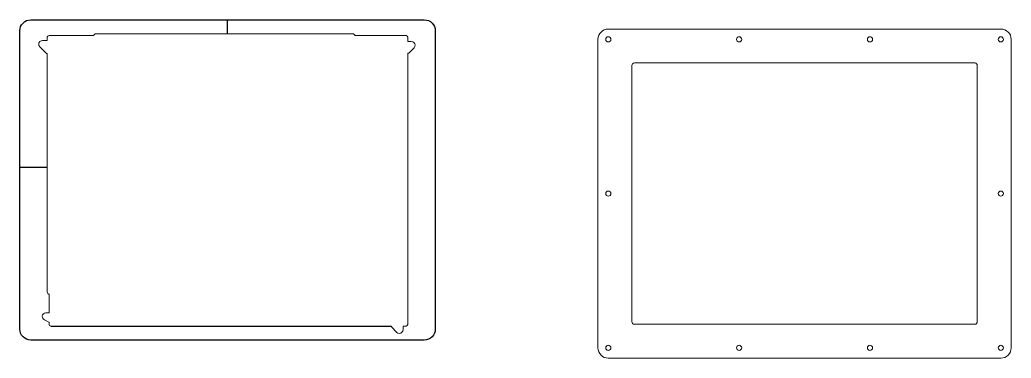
# Model space of a CAD drawing. Header units: inches. Extents: x 1.1 to 52.7, y 1 to 52.6.
# Drawn here: x 1.37 to 24.04, y 1.01 to 8.74 of the extents above; entities that cross this region are included whole.
import ezdxf

# ---------------------------------------------------------------- set-up
doc = ezdxf.new("R2010")
doc.units = ezdxf.units.IN
doc.header["$MEASUREMENT"] = 0
doc.layers.add('Artwork', color=7, linetype='Continuous')

msp = doc.modelspace()

# ---------------------------------------------------------------- linework, layer by layer
at = {"layer": 'Artwork'}
for p, q in [((6.116, 8.417), (6.116, 8.736)), ((1.994, 5.359), (1.366, 5.359)), ((2.073, 1.739), (9.864, 1.739))]:
    msp.add_line(p, q, dxfattribs=at)
msp.add_lwpolyline([(1.616, 8.736), (10.616, 8.736, -0.414214), (10.866, 8.486), (10.866, 1.671, -0.414214), (10.616, 1.421), (1.616, 1.421, -0.414214), (1.366, 1.671), (1.366, 8.486, -0.414214)], format="xyb", close=True, dxfattribs=at)
at = {"layer": 'Artwork', "lineweight": 5}
for points, knots in [([(10.198, 8.378), (10.198, 8.378), (9.037, 8.378), (9.037, 8.378), (9.037, 8.378), (9.037, 8.378), (8.998, 8.417), (8.998, 8.417), (8.998, 8.417), (8.998, 8.417), (6.12, 8.417), (6.12, 8.417), (6.094, 8.417), (6.067, 8.417), (6.041, 8.417), (6.041, 8.417), (3.092, 8.417), (3.092, 8.417), (3.092, 8.417), (3.092, 8.417), (3.053, 8.378), (3.053, 8.378), (3.053, 8.378), (3.053, 8.378), (2.034, 8.378), (2.034, 8.378)], [0, 0, 0, 0, 0.333333, 0.333333, 0.333333, 0.333333, 0.666667, 0.666667, 0.666667, 0.666667, 1, 1, 1, 2, 2, 2, 2.333333, 2.333333, 2.333333, 2.333333, 2.666667, 2.666667, 2.666667, 2.666667, 3, 3, 3, 3]), ([(1.885, 8.263), (1.838, 8.263), (1.797, 8.225), (1.798, 8.178), (1.798, 8.178), (1.798, 8.155), (1.807, 8.135), (1.822, 8.121)], [0, 0, 0, 0, 0.5, 0.5, 0.5, 0.5, 1, 1, 1, 1]), ([(1.822, 8.121), (1.822, 8.121), (1.975, 7.968), (1.975, 7.968), (1.975, 7.968), (1.975, 7.968), (1.994, 7.968), (1.994, 7.968), (1.994, 7.968), (1.994, 7.968), (1.994, 5.06), (1.994, 5.06), (1.994, 5.034), (1.994, 5.007), (1.994, 4.981), (1.994, 4.981), (1.994, 2.513), (1.994, 2.513)], [0, 0, 0, 0, 0.333333, 0.333333, 0.333333, 0.333333, 0.666667, 0.666667, 0.666667, 0.666667, 1, 1, 1, 2, 2, 2, 3, 3, 3, 3]), ([(1.994, 8.338), (1.994, 8.338), (1.994, 8.263), (1.994, 8.263), (1.994, 8.263), (1.994, 8.263), (1.885, 8.263), (1.885, 8.263)], [0, 0, 0, 0, 0.5, 0.5, 0.5, 0.5, 1, 1, 1, 1]), ([(10.318, 8.24), (10.318, 8.24), (10.238, 8.24), (10.238, 8.24), (10.238, 8.24), (10.238, 8.24), (10.238, 8.338), (10.238, 8.338)], [0, 0, 0, 0, 0.5, 0.5, 0.5, 0.5, 1, 1, 1, 1]), ([(10.381, 8.097), (10.395, 8.112), (10.405, 8.132), (10.405, 8.154), (10.405, 8.154), (10.406, 8.201), (10.365, 8.24), (10.318, 8.24)], [0, 0, 0, 0, 0.5, 0.5, 0.5, 0.5, 1, 1, 1, 1]), ([(14.882, 8.29), (14.882, 8.322), (14.856, 8.349), (14.823, 8.349), (14.823, 8.349), (14.79, 8.349), (14.764, 8.322), (14.764, 8.29), (14.764, 8.29), (14.764, 8.257), (14.79, 8.231), (14.823, 8.231), (14.823, 8.231), (14.856, 8.231), (14.882, 8.257), (14.882, 8.29)], [0, 0, 0, 0, 0.25, 0.25, 0.25, 0.25, 0.5, 0.5, 0.5, 0.5, 0.75, 0.75, 0.75, 0.75, 1, 1, 1, 1]), ([(17.874, 8.29), (17.874, 8.322), (17.848, 8.349), (17.815, 8.349), (17.815, 8.349), (17.783, 8.349), (17.756, 8.322), (17.756, 8.29), (17.756, 8.29), (17.756, 8.257), (17.783, 8.231), (17.815, 8.231), (17.815, 8.231), (17.848, 8.231), (17.874, 8.257), (17.874, 8.29)], [0, 0, 0, 0, 0.25, 0.25, 0.25, 0.25, 0.5, 0.5, 0.5, 0.5, 0.75, 0.75, 0.75, 0.75, 1, 1, 1, 1]), ([(20.866, 8.29), (20.866, 8.322), (20.84, 8.349), (20.807, 8.349), (20.807, 8.349), (20.775, 8.349), (20.748, 8.322), (20.748, 8.29), (20.748, 8.29), (20.748, 8.257), (20.775, 8.231), (20.807, 8.231), (20.807, 8.231), (20.84, 8.231), (20.866, 8.257), (20.866, 8.29)], [0, 0, 0, 0, 0.25, 0.25, 0.25, 0.25, 0.5, 0.5, 0.5, 0.5, 0.75, 0.75, 0.75, 0.75, 1, 1, 1, 1]), ([(23.858, 8.29), (23.858, 8.322), (23.832, 8.349), (23.799, 8.349), (23.799, 8.349), (23.767, 8.349), (23.74, 8.322), (23.74, 8.29), (23.74, 8.29), (23.74, 8.257), (23.767, 8.231), (23.799, 8.231), (23.799, 8.231), (23.832, 8.231), (23.858, 8.257), (23.858, 8.29)], [0, 0, 0, 0, 0.25, 0.25, 0.25, 0.25, 0.5, 0.5, 0.5, 0.5, 0.75, 0.75, 0.75, 0.75, 1, 1, 1, 1]), ([(10.238, 1.778), (10.238, 1.778), (10.238, 4.981), (10.238, 4.981), (10.238, 5.007), (10.238, 5.034), (10.238, 5.06), (10.238, 5.06), (10.238, 7.974), (10.238, 7.974), (10.238, 7.974), (10.238, 7.974), (10.258, 7.974), (10.258, 7.974), (10.258, 7.974), (10.258, 7.974), (10.381, 8.097), (10.381, 8.097)], [0, 0, 0, 0, 1, 1, 1, 2, 2, 2, 2.333333, 2.333333, 2.333333, 2.333333, 2.666667, 2.666667, 2.666667, 2.666667, 3, 3, 3, 3]), ([(14.882, 4.766), (14.882, 4.799), (14.856, 4.825), (14.823, 4.825), (14.823, 4.825), (14.79, 4.825), (14.764, 4.799), (14.764, 4.766), (14.764, 4.766), (14.764, 4.733), (14.79, 4.707), (14.823, 4.707), (14.823, 4.707), (14.856, 4.707), (14.882, 4.733), (14.882, 4.766)], [0, 0, 0, 0, 0.25, 0.25, 0.25, 0.25, 0.5, 0.5, 0.5, 0.5, 0.75, 0.75, 0.75, 0.75, 1, 1, 1, 1]), ([(23.858, 4.766), (23.858, 4.799), (23.832, 4.825), (23.799, 4.825), (23.799, 4.825), (23.767, 4.825), (23.74, 4.799), (23.74, 4.766), (23.74, 4.766), (23.74, 4.733), (23.767, 4.707), (23.799, 4.707), (23.799, 4.707), (23.832, 4.707), (23.858, 4.733), (23.858, 4.766)], [0, 0, 0, 0, 0.25, 0.25, 0.25, 0.25, 0.5, 0.5, 0.5, 0.5, 0.75, 0.75, 0.75, 0.75, 1, 1, 1, 1]), ([(2.006, 2.485), (2.006, 2.485), (2.034, 2.458), (2.034, 2.458), (2.034, 2.458), (2.034, 2.458), (2.034, 2.042), (2.034, 2.042), (2.034, 2.042), (2.034, 2.042), (1.964, 2.042), (1.964, 2.042)], [0, 0, 0, 0, 0.333333, 0.333333, 0.333333, 0.333333, 0.666667, 0.666667, 0.666667, 0.666667, 1, 1, 1, 1]), ([(1.964, 2.042), (1.919, 2.042), (1.882, 2.008), (1.88, 1.964), (1.88, 1.964), (1.878, 1.927), (1.893, 1.902), (1.928, 1.881)], [0, 0, 0, 0, 0.5, 0.5, 0.5, 0.5, 1, 1, 1, 1]), ([(1.928, 1.881), (1.928, 1.881), (2.027, 1.826), (2.027, 1.826), (2.027, 1.826), (2.027, 1.826), (2.034, 1.826), (2.034, 1.826), (2.034, 1.826), (2.034, 1.826), (2.034, 1.778), (2.034, 1.778)], [0, 0, 0, 0, 0.333333, 0.333333, 0.333333, 0.333333, 0.666667, 0.666667, 0.666667, 0.666667, 1, 1, 1, 1]), ([(9.864, 1.739), (9.864, 1.739), (9.864, 1.719), (9.864, 1.719), (9.864, 1.719), (9.864, 1.719), (9.987, 1.596), (9.987, 1.596)], [0, 0, 0, 0, 0.5, 0.5, 0.5, 0.5, 1, 1, 1, 1]), ([(9.987, 1.596), (10.001, 1.582), (10.021, 1.572), (10.044, 1.572), (10.044, 1.572), (10.091, 1.571), (10.13, 1.612), (10.13, 1.659)], [0, 0, 0, 0, 0.5, 0.5, 0.5, 0.5, 1, 1, 1, 1]), ([(10.13, 1.659), (10.13, 1.659), (10.13, 1.739), (10.13, 1.739), (10.13, 1.739), (10.13, 1.739), (10.198, 1.739), (10.198, 1.739)], [0, 0, 0, 0, 0.5, 0.5, 0.5, 0.5, 1, 1, 1, 1]), ([(14.882, 1.242), (14.882, 1.275), (14.856, 1.301), (14.823, 1.301), (14.823, 1.301), (14.79, 1.301), (14.764, 1.275), (14.764, 1.242), (14.764, 1.242), (14.764, 1.21), (14.79, 1.183), (14.823, 1.183), (14.823, 1.183), (14.856, 1.183), (14.882, 1.21), (14.882, 1.242)], [0, 0, 0, 0, 0.25, 0.25, 0.25, 0.25, 0.5, 0.5, 0.5, 0.5, 0.75, 0.75, 0.75, 0.75, 1, 1, 1, 1]), ([(17.874, 1.242), (17.874, 1.275), (17.848, 1.301), (17.815, 1.301), (17.815, 1.301), (17.783, 1.301), (17.756, 1.275), (17.756, 1.242), (17.756, 1.242), (17.756, 1.21), (17.783, 1.183), (17.815, 1.183), (17.815, 1.183), (17.848, 1.183), (17.874, 1.21), (17.874, 1.242)], [0, 0, 0, 0, 0.25, 0.25, 0.25, 0.25, 0.5, 0.5, 0.5, 0.5, 0.75, 0.75, 0.75, 0.75, 1, 1, 1, 1]), ([(20.866, 1.242), (20.866, 1.275), (20.84, 1.301), (20.807, 1.301), (20.807, 1.301), (20.775, 1.301), (20.748, 1.275), (20.748, 1.242), (20.748, 1.242), (20.748, 1.21), (20.775, 1.183), (20.807, 1.183), (20.807, 1.183), (20.84, 1.183), (20.866, 1.21), (20.866, 1.242)], [0, 0, 0, 0, 0.25, 0.25, 0.25, 0.25, 0.5, 0.5, 0.5, 0.5, 0.75, 0.75, 0.75, 0.75, 1, 1, 1, 1]), ([(23.858, 1.242), (23.858, 1.275), (23.832, 1.301), (23.799, 1.301), (23.799, 1.301), (23.767, 1.301), (23.74, 1.275), (23.74, 1.242), (23.74, 1.242), (23.74, 1.21), (23.767, 1.183), (23.799, 1.183), (23.799, 1.183), (23.832, 1.183), (23.858, 1.21), (23.858, 1.242)], [0, 0, 0, 0, 0.25, 0.25, 0.25, 0.25, 0.5, 0.5, 0.5, 0.5, 0.75, 0.75, 0.75, 0.75, 1, 1, 1, 1])]:
    msp.add_open_spline(points, degree=3, knots=knots, dxfattribs=at)
for points in [[(14.823, 8.526), (14.693, 8.526), (14.587, 8.42), (14.587, 8.29)], [(23.799, 8.526), (23.799, 8.526), (14.823, 8.526), (14.823, 8.526)], [(24.036, 8.29), (24.036, 8.42), (23.93, 8.526), (23.799, 8.526)], [(2.034, 8.378), (2.012, 8.378), (1.994, 8.36), (1.994, 8.338)], [(10.238, 8.338), (10.238, 8.36), (10.22, 8.378), (10.198, 8.378)], [(14.587, 8.29), (14.587, 8.29), (14.587, 1.242), (14.587, 1.242)], [(24.036, 1.242), (24.036, 1.242), (24.036, 8.29), (24.036, 8.29)], [(15.361, 7.692), (15.361, 7.724), (15.388, 7.751), (15.421, 7.751)], [(15.421, 7.751), (15.421, 7.751), (23.202, 7.751), (23.202, 7.751)], [(23.202, 7.751), (23.235, 7.751), (23.261, 7.724), (23.261, 7.692)], [(15.361, 1.841), (15.361, 1.841), (15.361, 7.692), (15.361, 7.692)], [(23.261, 7.692), (23.261, 7.692), (23.261, 1.841), (23.261, 1.841)], [(1.994, 2.513), (1.994, 2.503), (1.999, 2.493), (2.006, 2.485)], [(15.421, 1.781), (15.388, 1.781), (15.361, 1.808), (15.361, 1.841)], [(23.261, 1.841), (23.261, 1.808), (23.235, 1.781), (23.202, 1.781)], [(2.034, 1.778), (2.034, 1.757), (2.051, 1.739), (2.073, 1.739)], [(10.198, 1.739), (10.22, 1.739), (10.238, 1.757), (10.238, 1.778)], [(23.202, 1.781), (23.202, 1.781), (15.421, 1.781), (15.421, 1.781)], [(14.587, 1.242), (14.587, 1.112), (14.693, 1.006), (14.823, 1.006)], [(23.799, 1.006), (23.93, 1.006), (24.036, 1.112), (24.036, 1.242)], [(14.823, 1.006), (14.823, 1.006), (23.799, 1.006), (23.799, 1.006)]]:
    msp.add_open_spline(points, degree=3, dxfattribs=at)

doc.saveas('drawing.dxf')
